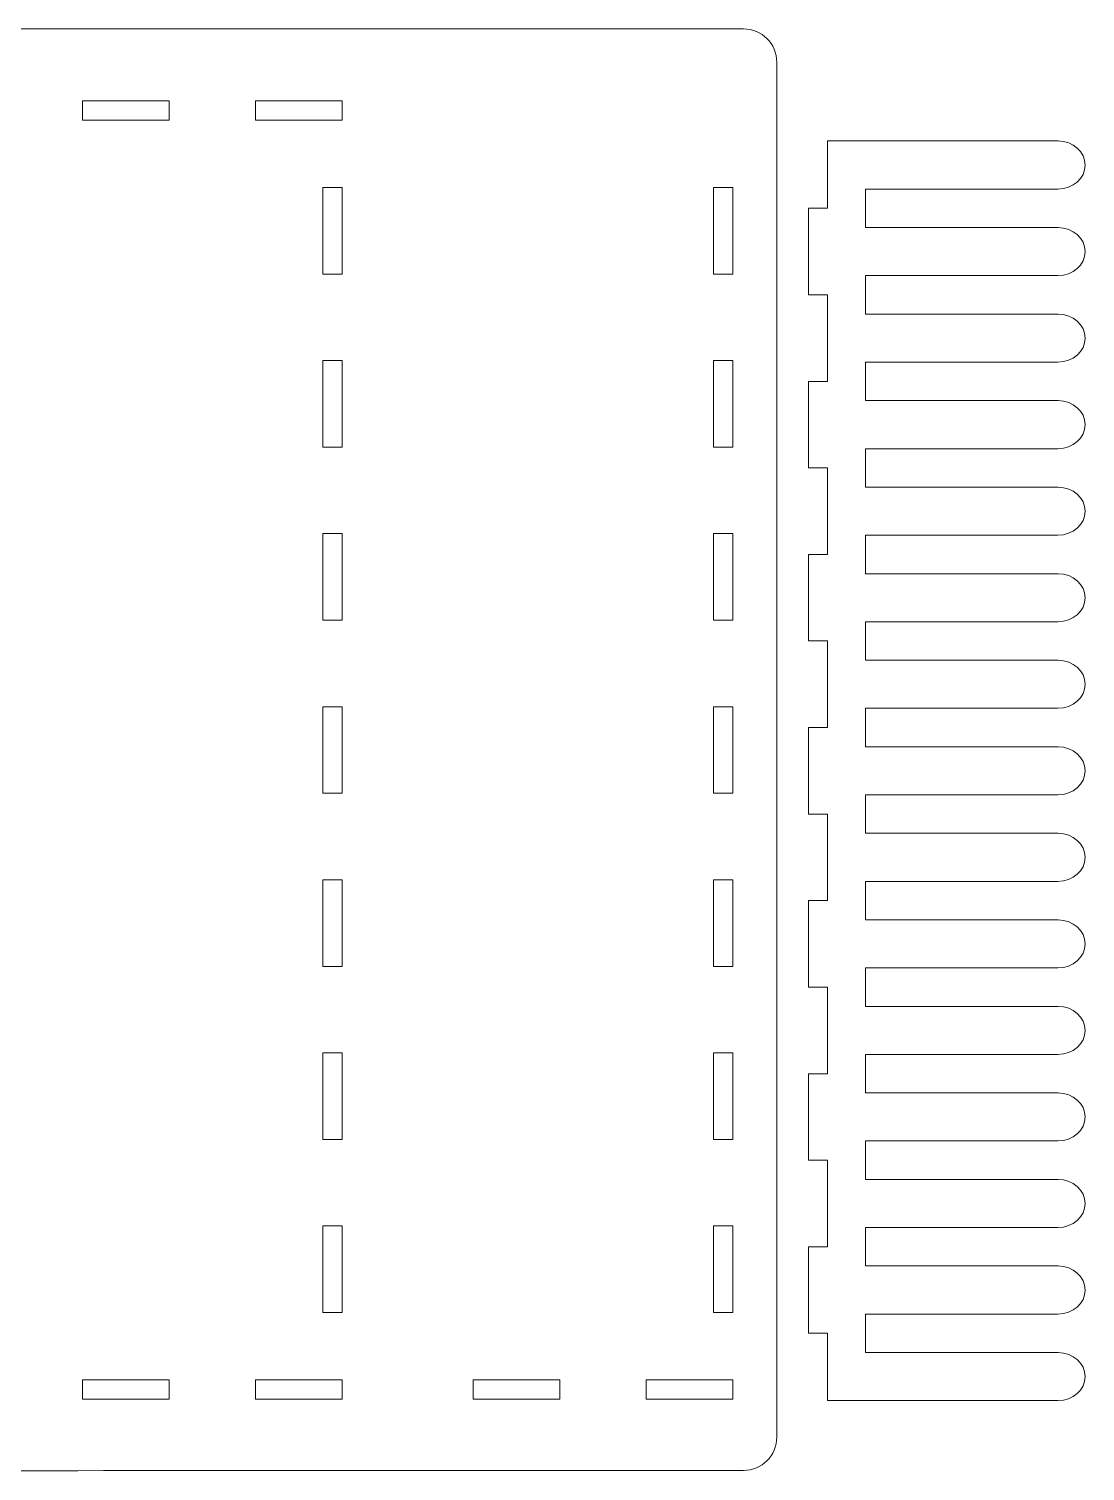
# Model space of a CAD drawing. Header units: centimetres. Extents: x -194 to -71, y -132 to -32.
# Drawn here: x -172.24 to -150.26, y -69.86 to -39.86 of the extents above; entities that cross this region are included whole.
import ezdxf

# ---------------------------------------------------------------- set-up
doc = ezdxf.new("R2010")
doc.units = ezdxf.units.CM
doc.header["$MEASUREMENT"] = 0
doc.layers.add('Layer 1', color=7, linetype='Continuous')

msp = doc.modelspace()

# ---------------------------------------------------------------- linework, layer by layer
at = {"layer": 'Layer 1', "color": 250, "lineweight": 20}
for points in [[(-162.99362, -68.36063), (-161.19362, -68.36063), (-161.19362, -67.96063), (-162.99362, -67.96063), (-162.99362, -68.36063)], [(-159.39362, -68.36063), (-157.59362, -68.36063), (-157.59362, -67.96063), (-159.39362, -67.96063), (-159.39362, -68.36063)]]:
    msp.add_lwpolyline(points, close=True, dxfattribs=at)
at = {"layer": 'Layer 1', "color": 250, "lineweight": 9}
for points, knots in [([(-193.22164, -39.86064), (-181.7746, -39.86064), (-170.32756, -39.86064), (-158.88052, -39.86064), (-158.88052, -39.86064), (-158.88052, -39.86064), (-157.37052, -39.86064), (-157.37052, -39.86064), (-157.37052, -39.86064), (-156.99028, -39.86064), (-156.67919, -40.17174), (-156.67919, -40.55197), (-156.67919, -40.55197), (-156.67919, -40.55197), (-156.67919, -69.15532), (-156.67919, -69.15532), (-156.67919, -69.15532), (-156.67919, -69.53555), (-156.99029, -69.84665), (-157.37052, -69.84665), (-157.37052, -69.84665), (-157.37052, -69.84665), (-158.88052, -69.84665), (-158.88052, -69.84665), (-158.88052, -69.84665), (-170.32721, -69.84665), (-181.77414, -69.86064), (-193.22164, -69.86064), (-193.22164, -69.86064), (-193.77164, -69.86064), (-194.22163, -69.41064), (-194.22163, -68.86064), (-194.22163, -68.86064), (-194.22163, -68.86064), (-194.22163, -40.86064), (-194.22163, -40.86064), (-194.22163, -40.86064), (-194.22163, -40.31064), (-193.77164, -39.86064), (-193.22164, -39.86064)], [0, 0, 0, 0, 0.09090909, 0.09090909, 0.09090909, 0.09090909, 0.18181818, 0.18181818, 0.18181818, 0.18181818, 0.27272727, 0.27272727, 0.27272727, 0.27272727, 0.36363636, 0.36363636, 0.36363636, 0.36363636, 0.45454545, 0.45454545, 0.45454545, 0.45454545, 0.54545455, 0.54545455, 0.54545455, 0.54545455, 0.63636364, 0.63636364, 0.63636364, 0.63636364, 0.72727273, 0.72727273, 0.72727273, 0.72727273, 0.81818182, 0.81818182, 0.81818182, 0.81818182, 1, 1, 1, 1]), ([(-171.12163, -41.36064), (-171.12163, -41.36064), (-169.32163, -41.36064), (-169.32163, -41.36064), (-169.32163, -41.36064), (-169.32163, -41.36064), (-169.32163, -41.76064), (-169.32163, -41.76064), (-169.32163, -41.76064), (-169.32163, -41.76064), (-171.12163, -41.76064), (-171.12163, -41.76064), (-171.12163, -41.76064), (-171.12163, -41.76064), (-171.12163, -41.36064), (-171.12163, -41.36064)], [0, 0, 0, 0, 0.2, 0.2, 0.2, 0.2, 0.4, 0.4, 0.4, 0.4, 0.6, 0.6, 0.6, 0.6, 1, 1, 1, 1]), ([(-167.52163, -41.36064), (-167.52163, -41.36064), (-165.72163, -41.36064), (-165.72163, -41.36064), (-165.72163, -41.36064), (-165.72163, -41.36064), (-165.72163, -41.76064), (-165.72163, -41.76064), (-165.72163, -41.76064), (-165.72163, -41.76064), (-167.52163, -41.76064), (-167.52163, -41.76064), (-167.52163, -41.76064), (-167.52163, -41.76064), (-167.52163, -41.36064), (-167.52163, -41.36064)], [0, 0, 0, 0, 0.2, 0.2, 0.2, 0.2, 0.4, 0.4, 0.4, 0.4, 0.6, 0.6, 0.6, 0.6, 1, 1, 1, 1]), ([(-155.62091, -43.59315), (-155.62091, -43.59315), (-156.02091, -43.59315), (-156.02091, -43.59315), (-156.02091, -43.59315), (-156.02091, -43.59315), (-156.02091, -45.39315), (-156.02091, -45.39315), (-156.02091, -45.39315), (-156.02091, -45.39315), (-155.62091, -45.39315), (-155.62091, -45.39315), (-155.62091, -45.39315), (-155.62091, -45.39315), (-155.62091, -45.79315), (-155.62091, -45.79315), (-155.62091, -45.79315), (-155.62091, -45.79315), (-155.62091, -46.79315), (-155.62091, -46.79315), (-155.62091, -46.79315), (-155.62091, -46.79315), (-155.62091, -47.19315), (-155.62091, -47.19315), (-155.62091, -47.19315), (-155.62091, -47.19315), (-156.02091, -47.19315), (-156.02091, -47.19315), (-156.02091, -47.19315), (-156.02091, -47.19315), (-156.02091, -48.99315), (-156.02091, -48.99315), (-156.02091, -48.99315), (-156.02091, -48.99315), (-155.62091, -48.99315), (-155.62091, -48.99315), (-155.62091, -48.99315), (-155.62091, -48.99315), (-155.62091, -49.39315), (-155.62091, -49.39315), (-155.62091, -49.39315), (-155.62091, -49.39315), (-155.62091, -50.39315), (-155.62091, -50.39315), (-155.62091, -50.39315), (-155.62091, -50.39315), (-155.62091, -50.79315), (-155.62091, -50.79315), (-155.62091, -50.79315), (-155.62091, -50.79315), (-156.02091, -50.79315), (-156.02091, -50.79315), (-156.02091, -50.79315), (-156.02091, -50.79315), (-156.02091, -52.59315), (-156.02091, -52.59315), (-156.02091, -52.59315), (-156.02091, -52.59315), (-155.62091, -52.59315), (-155.62091, -52.59315), (-155.62091, -52.59315), (-155.62091, -52.59315), (-155.62091, -52.99315), (-155.62091, -52.99315), (-155.62091, -52.99315), (-155.62091, -52.99315), (-155.62091, -53.99315), (-155.62091, -53.99315), (-155.62091, -53.99315), (-155.62091, -53.99315), (-155.62091, -54.39315), (-155.62091, -54.39315), (-155.62091, -54.39315), (-155.62091, -54.39315), (-156.02091, -54.39315), (-156.02091, -54.39315), (-156.02091, -54.39315), (-156.02091, -54.39315), (-156.02091, -56.19315), (-156.02091, -56.19315), (-156.02091, -56.19315), (-156.02091, -56.19315), (-155.62091, -56.19315), (-155.62091, -56.19315), (-155.62091, -56.19315), (-155.62091, -56.19315), (-155.62091, -56.59315), (-155.62091, -56.59315), (-155.62091, -56.59315), (-155.62091, -56.59315), (-155.62091, -57.59315), (-155.62091, -57.59315), (-155.62091, -57.59315), (-155.62091, -57.59315), (-155.62091, -57.99315), (-155.62091, -57.99315), (-155.62091, -57.99315), (-155.62091, -57.99315), (-156.02091, -57.99315), (-156.02091, -57.99315), (-156.02091, -57.99315), (-156.02091, -57.99315), (-156.02091, -59.79315), (-156.02091, -59.79315), (-156.02091, -59.79315), (-156.02091, -59.79315), (-155.62091, -59.79315), (-155.62091, -59.79315), (-155.62091, -59.79315), (-155.62091, -59.79315), (-155.62091, -60.19315), (-155.62091, -60.19315), (-155.62091, -60.19315), (-155.62091, -60.19315), (-155.62091, -61.19315), (-155.62091, -61.19315), (-155.62091, -61.19315), (-155.62091, -61.19315), (-155.62091, -61.59315), (-155.62091, -61.59315), (-155.62091, -61.59315), (-155.62091, -61.59315), (-156.02091, -61.59315), (-156.02091, -61.59315), (-156.02091, -61.59315), (-156.02091, -61.59315), (-156.02091, -63.39315), (-156.02091, -63.39315), (-156.02091, -63.39315), (-156.02091, -63.39315), (-155.62091, -63.39315), (-155.62091, -63.39315), (-155.62091, -63.39315), (-155.62091, -63.39315), (-155.62091, -63.79315), (-155.62091, -63.79315), (-155.62091, -63.79315), (-155.62091, -63.79315), (-155.62091, -64.79315), (-155.62091, -64.79315), (-155.62091, -64.79315), (-155.62091, -64.79315), (-155.62091, -65.19315), (-155.62091, -65.19315), (-155.62091, -65.19315), (-155.62091, -65.19315), (-156.02091, -65.19315), (-156.02091, -65.19315), (-156.02091, -65.19315), (-156.02091, -65.19315), (-156.02091, -66.99315), (-156.02091, -66.99315), (-156.02091, -66.99315), (-156.02091, -66.99315), (-155.62091, -66.99315), (-155.62091, -66.99315), (-155.62091, -66.99315), (-155.62091, -66.99315), (-155.62091, -67.39315), (-155.62091, -67.39315), (-155.62091, -67.39315), (-155.62091, -67.39315), (-155.62091, -68.39314), (-155.62091, -68.39314), (-155.62091, -68.39314), (-155.62091, -68.39314), (-155.62091, -68.39315), (-155.62091, -68.39315), (-155.62091, -68.39315), (-155.62091, -68.39315), (-150.8326, -68.39315), (-150.8326, -68.39315), (-150.8326, -68.39315), (-150.8326, -68.39315), (-150.8326, -68.39309), (-150.8326, -68.39309), (-150.8326, -68.39309), (-150.8326, -68.39309), (-150.8273, -68.39315), (-150.8273, -68.39315), (-150.8273, -68.39315), (-150.51459, -68.39315), (-150.26109, -68.16929), (-150.26109, -67.89315), (-150.26109, -67.89315), (-150.26109, -67.61858), (-150.51173, -67.39573), (-150.822, -67.39321), (-150.822, -67.39321), (-150.822, -67.39321), (-150.822, -67.39315), (-150.822, -67.39315), (-150.822, -67.39315), (-150.822, -67.39315), (-150.8273, -67.39315), (-150.8273, -67.39315), (-150.8273, -67.39315), (-150.8273, -67.39315), (-154.83309, -67.39315), (-154.83309, -67.39315), (-154.83309, -67.39315), (-154.83309, -67.39315), (-154.83309, -66.59315), (-154.83309, -66.59315), (-154.83309, -66.59315), (-154.83309, -66.59315), (-150.8326, -66.59315), (-150.8326, -66.59315), (-150.8326, -66.59315), (-150.8326, -66.59315), (-150.8326, -66.59309), (-150.8326, -66.59309), (-150.8326, -66.59309), (-150.8326, -66.59309), (-150.8273, -66.59315), (-150.8273, -66.59315), (-150.8273, -66.59315), (-150.51459, -66.59315), (-150.26109, -66.36929), (-150.26109, -66.09315), (-150.26109, -66.09315), (-150.26109, -65.81858), (-150.51173, -65.59573), (-150.822, -65.59321), (-150.822, -65.59321), (-150.822, -65.59321), (-150.822, -65.59315), (-150.822, -65.59315), (-150.822, -65.59315), (-150.822, -65.59315), (-150.8273, -65.59315), (-150.8273, -65.59315), (-150.8273, -65.59315), (-150.8273, -65.59315), (-154.83309, -65.59315), (-154.83309, -65.59315), (-154.83309, -65.59315), (-154.83309, -65.59315), (-154.83309, -64.79315), (-154.83309, -64.79315), (-154.83309, -64.79315), (-154.83309, -64.79315), (-150.8326, -64.79315), (-150.8326, -64.79315), (-150.8326, -64.79315), (-150.8326, -64.79315), (-150.8326, -64.79309), (-150.8326, -64.79309), (-150.8326, -64.79309), (-150.8326, -64.79309), (-150.8273, -64.79315), (-150.8273, -64.79315), (-150.8273, -64.79315), (-150.51459, -64.79315), (-150.26109, -64.56929), (-150.26109, -64.29315), (-150.26109, -64.29315), (-150.26109, -64.01858), (-150.51173, -63.79573), (-150.822, -63.79321), (-150.822, -63.79321), (-150.822, -63.79321), (-150.822, -63.79315), (-150.822, -63.79315), (-150.822, -63.79315), (-150.822, -63.79315), (-150.8273, -63.79315), (-150.8273, -63.79315), (-150.8273, -63.79315), (-150.8273, -63.79315), (-154.83309, -63.79315), (-154.83309, -63.79315), (-154.83309, -63.79315), (-154.83309, -63.79315), (-154.83309, -62.99315), (-154.83309, -62.99315), (-154.83309, -62.99315), (-154.83309, -62.99315), (-150.8326, -62.99315), (-150.8326, -62.99315), (-150.8326, -62.99315), (-150.8326, -62.99315), (-150.8326, -62.99309), (-150.8326, -62.99309), (-150.8326, -62.99309), (-150.8326, -62.99309), (-150.8273, -62.99315), (-150.8273, -62.99315), (-150.8273, -62.99315), (-150.51459, -62.99315), (-150.26109, -62.76929), (-150.26109, -62.49315), (-150.26109, -62.49315), (-150.26109, -62.21858), (-150.51173, -61.99573), (-150.822, -61.99321), (-150.822, -61.99321), (-150.822, -61.99321), (-150.822, -61.99315), (-150.822, -61.99315), (-150.822, -61.99315), (-150.822, -61.99315), (-150.8273, -61.99315), (-150.8273, -61.99315), (-150.8273, -61.99315), (-150.8273, -61.99315), (-154.83309, -61.99315), (-154.83309, -61.99315), (-154.83309, -61.99315), (-154.83309, -61.99315), (-154.83309, -61.19315), (-154.83309, -61.19315), (-154.83309, -61.19315), (-154.83309, -61.19315), (-150.8326, -61.19315), (-150.8326, -61.19315), (-150.8326, -61.19315), (-150.8326, -61.19315), (-150.8326, -61.19309), (-150.8326, -61.19309), (-150.8326, -61.19309), (-150.8326, -61.19309), (-150.8273, -61.19315), (-150.8273, -61.19315), (-150.8273, -61.19315), (-150.51459, -61.19315), (-150.26109, -60.96929), (-150.26109, -60.69315), (-150.26109, -60.69315), (-150.26109, -60.41858), (-150.51173, -60.19573), (-150.822, -60.19321), (-150.822, -60.19321), (-150.822, -60.19321), (-150.822, -60.19315), (-150.822, -60.19315), (-150.822, -60.19315), (-150.822, -60.19315), (-150.8273, -60.19315), (-150.8273, -60.19315), (-150.8273, -60.19315), (-150.8273, -60.19315), (-154.83309, -60.19315), (-154.83309, -60.19315), (-154.83309, -60.19315), (-154.83309, -60.19315), (-154.83309, -59.39315), (-154.83309, -59.39315), (-154.83309, -59.39315), (-154.83309, -59.39315), (-150.8326, -59.39315), (-150.8326, -59.39315), (-150.8326, -59.39315), (-150.8326, -59.39315), (-150.8326, -59.39309), (-150.8326, -59.39309), (-150.8326, -59.39309), (-150.8326, -59.39309), (-150.8273, -59.39315), (-150.8273, -59.39315), (-150.8273, -59.39315), (-150.51459, -59.39315), (-150.26109, -59.16929), (-150.26109, -58.89315), (-150.26109, -58.89315), (-150.26109, -58.61858), (-150.51173, -58.39573), (-150.822, -58.39321), (-150.822, -58.39321), (-150.822, -58.39321), (-150.822, -58.39315), (-150.822, -58.39315), (-150.822, -58.39315), (-150.822, -58.39315), (-150.8273, -58.39315), (-150.8273, -58.39315), (-150.8273, -58.39315), (-150.8273, -58.39315), (-154.83309, -58.39315), (-154.83309, -58.39315), (-154.83309, -58.39315), (-154.83309, -58.39315), (-154.83309, -57.59315), (-154.83309, -57.59315), (-154.83309, -57.59315), (-154.83309, -57.59315), (-150.8326, -57.59315), (-150.8326, -57.59315), (-150.8326, -57.59315), (-150.8326, -57.59315), (-150.8326, -57.59309), (-150.8326, -57.59309), (-150.8326, -57.59309), (-150.8326, -57.59309), (-150.8273, -57.59315), (-150.8273, -57.59315), (-150.8273, -57.59315), (-150.51459, -57.59315), (-150.26109, -57.36929), (-150.26109, -57.09315), (-150.26109, -57.09315), (-150.26109, -56.81858), (-150.51173, -56.59573), (-150.822, -56.59321), (-150.822, -56.59321), (-150.822, -56.59321), (-150.822, -56.59315), (-150.822, -56.59315), (-150.822, -56.59315), (-150.822, -56.59315), (-150.8273, -56.59315), (-150.8273, -56.59315), (-150.8273, -56.59315), (-150.8273, -56.59315), (-154.83309, -56.59315), (-154.83309, -56.59315), (-154.83309, -56.59315), (-154.83309, -56.59315), (-154.83309, -55.79315), (-154.83309, -55.79315), (-154.83309, -55.79315), (-154.83309, -55.79315), (-150.8326, -55.79315), (-150.8326, -55.79315), (-150.8326, -55.79315), (-150.8326, -55.79315), (-150.8326, -55.79309), (-150.8326, -55.79309), (-150.8326, -55.79309), (-150.8326, -55.79309), (-150.8273, -55.79315), (-150.8273, -55.79315), (-150.8273, -55.79315), (-150.51459, -55.79315), (-150.26109, -55.56929), (-150.26109, -55.29315), (-150.26109, -55.29315), (-150.26109, -55.01858), (-150.51173, -54.79573), (-150.822, -54.79321), (-150.822, -54.79321), (-150.822, -54.79321), (-150.822, -54.79315), (-150.822, -54.79315), (-150.822, -54.79315), (-150.822, -54.79315), (-150.8273, -54.79315), (-150.8273, -54.79315), (-150.8273, -54.79315), (-150.8273, -54.79315), (-154.83309, -54.79315), (-154.83309, -54.79315), (-154.83309, -54.79315), (-154.83309, -54.79315), (-154.83309, -53.99315), (-154.83309, -53.99315), (-154.83309, -53.99315), (-154.83309, -53.99315), (-150.8326, -53.99315), (-150.8326, -53.99315), (-150.8326, -53.99315), (-150.8326, -53.99315), (-150.8326, -53.99309), (-150.8326, -53.99309), (-150.8326, -53.99309), (-150.8326, -53.99309), (-150.8273, -53.99315), (-150.8273, -53.99315), (-150.8273, -53.99315), (-150.51459, -53.99315), (-150.26109, -53.76929), (-150.26109, -53.49315), (-150.26109, -53.49315), (-150.26109, -53.21858), (-150.51173, -52.99573), (-150.822, -52.99321), (-150.822, -52.99321), (-150.822, -52.99321), (-150.822, -52.99315), (-150.822, -52.99315), (-150.822, -52.99315), (-150.822, -52.99315), (-150.8273, -52.99315), (-150.8273, -52.99315), (-150.8273, -52.99315), (-150.8273, -52.99315), (-154.83309, -52.99315), (-154.83309, -52.99315), (-154.83309, -52.99315), (-154.83309, -52.99315), (-154.83309, -52.19315), (-154.83309, -52.19315), (-154.83309, -52.19315), (-154.83309, -52.19315), (-150.8326, -52.19315), (-150.8326, -52.19315), (-150.8326, -52.19315), (-150.8326, -52.19315), (-150.8326, -52.19309), (-150.8326, -52.19309), (-150.8326, -52.19309), (-150.8326, -52.19309), (-150.8273, -52.19315), (-150.8273, -52.19315), (-150.8273, -52.19315), (-150.51459, -52.19315), (-150.26109, -51.96929), (-150.26109, -51.69315), (-150.26109, -51.69315), (-150.26109, -51.41858), (-150.51173, -51.19573), (-150.822, -51.19321), (-150.822, -51.19321), (-150.822, -51.19321), (-150.822, -51.19315), (-150.822, -51.19315), (-150.822, -51.19315), (-150.822, -51.19315), (-150.8273, -51.19315), (-150.8273, -51.19315), (-150.8273, -51.19315), (-150.8273, -51.19315), (-154.83309, -51.19315), (-154.83309, -51.19315), (-154.83309, -51.19315), (-154.83309, -51.19315), (-154.83309, -50.39315), (-154.83309, -50.39315), (-154.83309, -50.39315), (-154.83309, -50.39315), (-150.8326, -50.39315), (-150.8326, -50.39315), (-150.8326, -50.39315), (-150.8326, -50.39315), (-150.8326, -50.39309), (-150.8326, -50.39309), (-150.8326, -50.39309), (-150.8326, -50.39309), (-150.8273, -50.39315), (-150.8273, -50.39315), (-150.8273, -50.39315), (-150.51459, -50.39315), (-150.26109, -50.16929), (-150.26109, -49.89315), (-150.26109, -49.89315), (-150.26109, -49.61858), (-150.51173, -49.39573), (-150.822, -49.39321), (-150.822, -49.39321), (-150.822, -49.39321), (-150.822, -49.39315), (-150.822, -49.39315), (-150.822, -49.39315), (-150.822, -49.39315), (-150.8273, -49.39315), (-150.8273, -49.39315), (-150.8273, -49.39315), (-150.8273, -49.39315), (-154.83309, -49.39315), (-154.83309, -49.39315), (-154.83309, -49.39315), (-154.83309, -49.39315), (-154.83309, -48.59315), (-154.83309, -48.59315), (-154.83309, -48.59315), (-154.83309, -48.59315), (-150.8326, -48.59315), (-150.8326, -48.59315), (-150.8326, -48.59315), (-150.8326, -48.59315), (-150.8326, -48.59309), (-150.8326, -48.59309), (-150.8326, -48.59309), (-150.8326, -48.59309), (-150.8273, -48.59315), (-150.8273, -48.59315), (-150.8273, -48.59315), (-150.51459, -48.59315), (-150.26109, -48.36929), (-150.26109, -48.09315), (-150.26109, -48.09315), (-150.26109, -47.81858), (-150.51173, -47.59573), (-150.822, -47.59321), (-150.822, -47.59321), (-150.822, -47.59321), (-150.822, -47.59315), (-150.822, -47.59315), (-150.822, -47.59315), (-150.822, -47.59315), (-150.8273, -47.59315), (-150.8273, -47.59315), (-150.8273, -47.59315), (-150.8273, -47.59315), (-154.83309, -47.59315), (-154.83309, -47.59315), (-154.83309, -47.59315), (-154.83309, -47.59315), (-154.83309, -46.79315), (-154.83309, -46.79315), (-154.83309, -46.79315), (-154.83309, -46.79315), (-150.8326, -46.79315), (-150.8326, -46.79315), (-150.8326, -46.79315), (-150.8326, -46.79315), (-150.8326, -46.79309), (-150.8326, -46.79309), (-150.8326, -46.79309), (-150.8326, -46.79309), (-150.8273, -46.79315), (-150.8273, -46.79315), (-150.8273, -46.79315), (-150.51459, -46.79315), (-150.26109, -46.56929), (-150.26109, -46.29315), (-150.26109, -46.29315), (-150.26109, -46.01858), (-150.51173, -45.79573), (-150.822, -45.79321), (-150.822, -45.79321), (-150.822, -45.79321), (-150.822, -45.79315), (-150.822, -45.79315), (-150.822, -45.79315), (-150.822, -45.79315), (-150.8273, -45.79315), (-150.8273, -45.79315), (-150.8273, -45.79315), (-150.8273, -45.79315), (-154.83309, -45.79315), (-154.83309, -45.79315), (-154.83309, -45.79315), (-154.83309, -45.79315), (-154.83309, -44.99315), (-154.83309, -44.99315), (-154.83309, -44.99315), (-154.83309, -44.99315), (-150.8326, -44.99315), (-150.8326, -44.99315), (-150.8326, -44.99315), (-150.8326, -44.99315), (-150.8326, -44.99309), (-150.8326, -44.99309), (-150.8326, -44.99309), (-150.8326, -44.99309), (-150.8273, -44.99315), (-150.8273, -44.99315), (-150.8273, -44.99315), (-150.51459, -44.99315), (-150.26109, -44.76929), (-150.26109, -44.49315), (-150.26109, -44.49315), (-150.26109, -44.21858), (-150.51173, -43.99573), (-150.822, -43.99321), (-150.822, -43.99321), (-150.822, -43.99321), (-150.822, -43.99315), (-150.822, -43.99315), (-150.822, -43.99315), (-150.822, -43.99315), (-150.8273, -43.99315), (-150.8273, -43.99315), (-150.8273, -43.99315), (-150.8273, -43.99315), (-154.83309, -43.99315), (-154.83309, -43.99315), (-154.83309, -43.99315), (-154.83309, -43.99315), (-154.83309, -43.19315), (-154.83309, -43.19315), (-154.83309, -43.19315), (-154.83309, -43.19315), (-150.8326, -43.19315), (-150.8326, -43.19315), (-150.8326, -43.19315), (-150.8326, -43.19315), (-150.8326, -43.19309), (-150.8326, -43.19309), (-150.8326, -43.19309), (-150.8326, -43.19309), (-150.8273, -43.19315), (-150.8273, -43.19315), (-150.8273, -43.19315), (-150.51459, -43.19315), (-150.26109, -42.96929), (-150.26109, -42.69315), (-150.26109, -42.69315), (-150.26109, -42.41858), (-150.51173, -42.19573), (-150.822, -42.19321), (-150.822, -42.19321), (-150.822, -42.19321), (-150.822, -42.19315), (-150.822, -42.19315), (-150.822, -42.19315), (-150.822, -42.19315), (-150.8273, -42.19315), (-150.8273, -42.19315), (-150.8273, -42.19315), (-150.8273, -42.19315), (-154.83309, -42.19315), (-154.83309, -42.19315), (-154.83309, -42.19315), (-156.55656, -42.19315), (-153.53013, -42.19315), (-155.62091, -42.19315), (-155.62091, -42.19315), (-155.62091, -42.19315), (-155.62091, -43.19315), (-155.62091, -43.19315), (-155.62091, -43.19315), (-155.62091, -43.19315), (-155.62091, -43.59315), (-155.62091, -43.59315)], [0, 0, 0, 0, 0.00555556, 0.00555556, 0.00555556, 0.00555556, 0.01111111, 0.01111111, 0.01111111, 0.01111111, 0.01666667, 0.01666667, 0.01666667, 0.01666667, 0.02222222, 0.02222222, 0.02222222, 0.02222222, 0.02777778, 0.02777778, 0.02777778, 0.02777778, 0.03333333, 0.03333333, 0.03333333, 0.03333333, 0.03888889, 0.03888889, 0.03888889, 0.03888889, 0.04444444, 0.04444444, 0.04444444, 0.04444444, 0.05, 0.05, 0.05, 0.05, 0.05555556, 0.05555556, 0.05555556, 0.05555556, 0.06111111, 0.06111111, 0.06111111, 0.06111111, 0.06666667, 0.06666667, 0.06666667, 0.06666667, 0.07222222, 0.07222222, 0.07222222, 0.07222222, 0.07777778, 0.07777778, 0.07777778, 0.07777778, 0.08333333, 0.08333333, 0.08333333, 0.08333333, 0.08888889, 0.08888889, 0.08888889, 0.08888889, 0.09444444, 0.09444444, 0.09444444, 0.09444444, 0.1, 0.1, 0.1, 0.1, 0.10555556, 0.10555556, 0.10555556, 0.10555556, 0.11111111, 0.11111111, 0.11111111, 0.11111111, 0.11666667, 0.11666667, 0.11666667, 0.11666667, 0.12222222, 0.12222222, 0.12222222, 0.12222222, 0.12777778, 0.12777778, 0.12777778, 0.12777778, 0.13333333, 0.13333333, 0.13333333, 0.13333333, 0.13888889, 0.13888889, 0.13888889, 0.13888889, 0.14444444, 0.14444444, 0.14444444, 0.14444444, 0.15, 0.15, 0.15, 0.15, 0.15555556, 0.15555556, 0.15555556, 0.15555556, 0.16111111, 0.16111111, 0.16111111, 0.16111111, 0.16666667, 0.16666667, 0.16666667, 0.16666667, 0.17222222, 0.17222222, 0.17222222, 0.17222222, 0.17777778, 0.17777778, 0.17777778, 0.17777778, 0.18333333, 0.18333333, 0.18333333, 0.18333333, 0.18888889, 0.18888889, 0.18888889, 0.18888889, 0.19444444, 0.19444444, 0.19444444, 0.19444444, 0.2, 0.2, 0.2, 0.2, 0.20555556, 0.20555556, 0.20555556, 0.20555556, 0.21111111, 0.21111111, 0.21111111, 0.21111111, 0.21666667, 0.21666667, 0.21666667, 0.21666667, 0.22222222, 0.22222222, 0.22222222, 0.22222222, 0.22777778, 0.22777778, 0.22777778, 0.22777778, 0.23333333, 0.23333333, 0.23333333, 0.23333333, 0.23888889, 0.23888889, 0.23888889, 0.23888889, 0.24444444, 0.24444444, 0.24444444, 0.24444444, 0.25, 0.25, 0.25, 0.25, 0.25555556, 0.25555556, 0.25555556, 0.25555556, 0.26111111, 0.26111111, 0.26111111, 0.26111111, 0.26666667, 0.26666667, 0.26666667, 0.26666667, 0.27222222, 0.27222222, 0.27222222, 0.27222222, 0.27777778, 0.27777778, 0.27777778, 0.27777778, 0.28333333, 0.28333333, 0.28333333, 0.28333333, 0.28888889, 0.28888889, 0.28888889, 0.28888889, 0.29444444, 0.29444444, 0.29444444, 0.29444444, 0.3, 0.3, 0.3, 0.3, 0.30555556, 0.30555556, 0.30555556, 0.30555556, 0.31111111, 0.31111111, 0.31111111, 0.31111111, 0.31666667, 0.31666667, 0.31666667, 0.31666667, 0.32222222, 0.32222222, 0.32222222, 0.32222222, 0.32777778, 0.32777778, 0.32777778, 0.32777778, 0.33333333, 0.33333333, 0.33333333, 0.33333333, 0.33888889, 0.33888889, 0.33888889, 0.33888889, 0.34444444, 0.34444444, 0.34444444, 0.34444444, 0.35, 0.35, 0.35, 0.35, 0.35555556, 0.35555556, 0.35555556, 0.35555556, 0.36111111, 0.36111111, 0.36111111, 0.36111111, 0.36666667, 0.36666667, 0.36666667, 0.36666667, 0.37222222, 0.37222222, 0.37222222, 0.37222222, 0.37777778, 0.37777778, 0.37777778, 0.37777778, 0.38333333, 0.38333333, 0.38333333, 0.38333333, 0.38888889, 0.38888889, 0.38888889, 0.38888889, 0.39444444, 0.39444444, 0.39444444, 0.39444444, 0.4, 0.4, 0.4, 0.4, 0.40555556, 0.40555556, 0.40555556, 0.40555556, 0.41111111, 0.41111111, 0.41111111, 0.41111111, 0.41666667, 0.41666667, 0.41666667, 0.41666667, 0.42222222, 0.42222222, 0.42222222, 0.42222222, 0.42777778, 0.42777778, 0.42777778, 0.42777778, 0.43333333, 0.43333333, 0.43333333, 0.43333333, 0.43888889, 0.43888889, 0.43888889, 0.43888889, 0.44444444, 0.44444444, 0.44444444, 0.44444444, 0.45, 0.45, 0.45, 0.45, 0.45555556, 0.45555556, 0.45555556, 0.45555556, 0.46111111, 0.46111111, 0.46111111, 0.46111111, 0.46666667, 0.46666667, 0.46666667, 0.46666667, 0.47222222, 0.47222222, 0.47222222, 0.47222222, 0.47777778, 0.47777778, 0.47777778, 0.47777778, 0.48333333, 0.48333333, 0.48333333, 0.48333333, 0.48888889, 0.48888889, 0.48888889, 0.48888889, 0.49444444, 0.49444444, 0.49444444, 0.49444444, 0.5, 0.5, 0.5, 0.5, 0.50555556, 0.50555556, 0.50555556, 0.50555556, 0.51111111, 0.51111111, 0.51111111, 0.51111111, 0.51666667, 0.51666667, 0.51666667, 0.51666667, 0.52222222, 0.52222222, 0.52222222, 0.52222222, 0.52777778, 0.52777778, 0.52777778, 0.52777778, 0.53333333, 0.53333333, 0.53333333, 0.53333333, 0.53888889, 0.53888889, 0.53888889, 0.53888889, 0.54444444, 0.54444444, 0.54444444, 0.54444444, 0.55, 0.55, 0.55, 0.55, 0.55555556, 0.55555556, 0.55555556, 0.55555556, 0.56111111, 0.56111111, 0.56111111, 0.56111111, 0.56666667, 0.56666667, 0.56666667, 0.56666667, 0.57222222, 0.57222222, 0.57222222, 0.57222222, 0.57777778, 0.57777778, 0.57777778, 0.57777778, 0.58333333, 0.58333333, 0.58333333, 0.58333333, 0.58888889, 0.58888889, 0.58888889, 0.58888889, 0.59444444, 0.59444444, 0.59444444, 0.59444444, 0.6, 0.6, 0.6, 0.6, 0.60555556, 0.60555556, 0.60555556, 0.60555556, 0.61111111, 0.61111111, 0.61111111, 0.61111111, 0.61666667, 0.61666667, 0.61666667, 0.61666667, 0.62222222, 0.62222222, 0.62222222, 0.62222222, 0.62777778, 0.62777778, 0.62777778, 0.62777778, 0.63333333, 0.63333333, 0.63333333, 0.63333333, 0.63888889, 0.63888889, 0.63888889, 0.63888889, 0.64444444, 0.64444444, 0.64444444, 0.64444444, 0.65, 0.65, 0.65, 0.65, 0.65555556, 0.65555556, 0.65555556, 0.65555556, 0.66111111, 0.66111111, 0.66111111, 0.66111111, 0.66666667, 0.66666667, 0.66666667, 0.66666667, 0.67222222, 0.67222222, 0.67222222, 0.67222222, 0.67777778, 0.67777778, 0.67777778, 0.67777778, 0.68333333, 0.68333333, 0.68333333, 0.68333333, 0.68888889, 0.68888889, 0.68888889, 0.68888889, 0.69444444, 0.69444444, 0.69444444, 0.69444444, 0.7, 0.7, 0.7, 0.7, 0.70555556, 0.70555556, 0.70555556, 0.70555556, 0.71111111, 0.71111111, 0.71111111, 0.71111111, 0.71666667, 0.71666667, 0.71666667, 0.71666667, 0.72222222, 0.72222222, 0.72222222, 0.72222222, 0.72777778, 0.72777778, 0.72777778, 0.72777778, 0.73333333, 0.73333333, 0.73333333, 0.73333333, 0.73888889, 0.73888889, 0.73888889, 0.73888889, 0.74444444, 0.74444444, 0.74444444, 0.74444444, 0.75, 0.75, 0.75, 0.75, 0.75555556, 0.75555556, 0.75555556, 0.75555556, 0.76111111, 0.76111111, 0.76111111, 0.76111111, 0.76666667, 0.76666667, 0.76666667, 0.76666667, 0.77222222, 0.77222222, 0.77222222, 0.77222222, 0.77777778, 0.77777778, 0.77777778, 0.77777778, 0.78333333, 0.78333333, 0.78333333, 0.78333333, 0.78888889, 0.78888889, 0.78888889, 0.78888889, 0.79444444, 0.79444444, 0.79444444, 0.79444444, 0.8, 0.8, 0.8, 0.8, 0.80555556, 0.80555556, 0.80555556, 0.80555556, 0.81111111, 0.81111111, 0.81111111, 0.81111111, 0.81666667, 0.81666667, 0.81666667, 0.81666667, 0.82222222, 0.82222222, 0.82222222, 0.82222222, 0.82777778, 0.82777778, 0.82777778, 0.82777778, 0.83333333, 0.83333333, 0.83333333, 0.83333333, 0.83888889, 0.83888889, 0.83888889, 0.83888889, 0.84444444, 0.84444444, 0.84444444, 0.84444444, 0.85, 0.85, 0.85, 0.85, 0.85555556, 0.85555556, 0.85555556, 0.85555556, 0.86111111, 0.86111111, 0.86111111, 0.86111111, 0.86666667, 0.86666667, 0.86666667, 0.86666667, 0.87222222, 0.87222222, 0.87222222, 0.87222222, 0.87777778, 0.87777778, 0.87777778, 0.87777778, 0.88333333, 0.88333333, 0.88333333, 0.88333333, 0.88888889, 0.88888889, 0.88888889, 0.88888889, 0.89444444, 0.89444444, 0.89444444, 0.89444444, 0.9, 0.9, 0.9, 0.9, 0.90555556, 0.90555556, 0.90555556, 0.90555556, 0.91111111, 0.91111111, 0.91111111, 0.91111111, 0.91666667, 0.91666667, 0.91666667, 0.91666667, 0.92222222, 0.92222222, 0.92222222, 0.92222222, 0.92777778, 0.92777778, 0.92777778, 0.92777778, 0.93333333, 0.93333333, 0.93333333, 0.93333333, 0.93888889, 0.93888889, 0.93888889, 0.93888889, 0.94444444, 0.94444444, 0.94444444, 0.94444444, 0.95, 0.95, 0.95, 0.95, 0.95555556, 0.95555556, 0.95555556, 0.95555556, 0.96111111, 0.96111111, 0.96111111, 0.96111111, 0.96666667, 0.96666667, 0.96666667, 0.96666667, 0.97222222, 0.97222222, 0.97222222, 0.97222222, 0.97777778, 0.97777778, 0.97777778, 0.97777778, 0.98333333, 0.98333333, 0.98333333, 0.98333333, 0.98888889, 0.98888889, 0.98888889, 0.98888889, 1, 1, 1, 1]), ([(-165.72163, -43.16063), (-165.72163, -43.16063), (-165.72163, -44.96063), (-165.72163, -44.96063), (-165.72163, -44.96063), (-165.72163, -44.96063), (-166.12163, -44.96063), (-166.12163, -44.96063), (-166.12163, -44.96063), (-166.12163, -44.96063), (-166.12163, -43.16063), (-166.12163, -43.16063), (-166.12163, -43.16063), (-166.12163, -43.16063), (-165.72163, -43.16063), (-165.72163, -43.16063)], [0, 0, 0, 0, 0.2, 0.2, 0.2, 0.2, 0.4, 0.4, 0.4, 0.4, 0.6, 0.6, 0.6, 0.6, 1, 1, 1, 1]), ([(-157.59362, -43.16063), (-157.59362, -43.16063), (-157.59362, -44.96063), (-157.59362, -44.96063), (-157.59362, -44.96063), (-157.59362, -44.96063), (-157.99362, -44.96063), (-157.99362, -44.96063), (-157.99362, -44.96063), (-157.99362, -44.96063), (-157.99362, -43.16063), (-157.99362, -43.16063), (-157.99362, -43.16063), (-157.99362, -43.16063), (-157.59362, -43.16063), (-157.59362, -43.16063)], [0, 0, 0, 0, 0.2, 0.2, 0.2, 0.2, 0.4, 0.4, 0.4, 0.4, 0.6, 0.6, 0.6, 0.6, 1, 1, 1, 1]), ([(-165.72163, -46.76063), (-165.72163, -46.76063), (-165.72163, -48.56063), (-165.72163, -48.56063), (-165.72163, -48.56063), (-165.72163, -48.56063), (-166.12163, -48.56063), (-166.12163, -48.56063), (-166.12163, -48.56063), (-166.12163, -48.56063), (-166.12163, -46.76063), (-166.12163, -46.76063), (-166.12163, -46.76063), (-166.12163, -46.76063), (-165.72163, -46.76063), (-165.72163, -46.76063)], [0, 0, 0, 0, 0.2, 0.2, 0.2, 0.2, 0.4, 0.4, 0.4, 0.4, 0.6, 0.6, 0.6, 0.6, 1, 1, 1, 1]), ([(-157.59362, -46.76063), (-157.59362, -46.76063), (-157.59362, -48.56063), (-157.59362, -48.56063), (-157.59362, -48.56063), (-157.59362, -48.56063), (-157.99362, -48.56063), (-157.99362, -48.56063), (-157.99362, -48.56063), (-157.99362, -48.56063), (-157.99362, -46.76063), (-157.99362, -46.76063), (-157.99362, -46.76063), (-157.99362, -46.76063), (-157.59362, -46.76063), (-157.59362, -46.76063)], [0, 0, 0, 0, 0.2, 0.2, 0.2, 0.2, 0.4, 0.4, 0.4, 0.4, 0.6, 0.6, 0.6, 0.6, 1, 1, 1, 1]), ([(-165.72163, -50.36063), (-165.72163, -50.36063), (-165.72163, -52.16063), (-165.72163, -52.16063), (-165.72163, -52.16063), (-165.72163, -52.16063), (-166.12163, -52.16063), (-166.12163, -52.16063), (-166.12163, -52.16063), (-166.12163, -52.16063), (-166.12163, -50.36063), (-166.12163, -50.36063), (-166.12163, -50.36063), (-166.12163, -50.36063), (-165.72163, -50.36063), (-165.72163, -50.36063)], [0, 0, 0, 0, 0.2, 0.2, 0.2, 0.2, 0.4, 0.4, 0.4, 0.4, 0.6, 0.6, 0.6, 0.6, 1, 1, 1, 1]), ([(-157.59362, -50.36063), (-157.59362, -50.36063), (-157.59362, -52.16063), (-157.59362, -52.16063), (-157.59362, -52.16063), (-157.59362, -52.16063), (-157.99362, -52.16063), (-157.99362, -52.16063), (-157.99362, -52.16063), (-157.99362, -52.16063), (-157.99362, -50.36063), (-157.99362, -50.36063), (-157.99362, -50.36063), (-157.99362, -50.36063), (-157.59362, -50.36063), (-157.59362, -50.36063)], [0, 0, 0, 0, 0.2, 0.2, 0.2, 0.2, 0.4, 0.4, 0.4, 0.4, 0.6, 0.6, 0.6, 0.6, 1, 1, 1, 1]), ([(-165.72163, -53.96063), (-165.72163, -53.96063), (-165.72163, -55.76063), (-165.72163, -55.76063), (-165.72163, -55.76063), (-165.72163, -55.76063), (-166.12163, -55.76063), (-166.12163, -55.76063), (-166.12163, -55.76063), (-166.12163, -55.76063), (-166.12163, -53.96063), (-166.12163, -53.96063), (-166.12163, -53.96063), (-166.12163, -53.96063), (-165.72163, -53.96063), (-165.72163, -53.96063)], [0, 0, 0, 0, 0.2, 0.2, 0.2, 0.2, 0.4, 0.4, 0.4, 0.4, 0.6, 0.6, 0.6, 0.6, 1, 1, 1, 1]), ([(-157.59362, -53.96063), (-157.59362, -53.96063), (-157.59362, -55.76063), (-157.59362, -55.76063), (-157.59362, -55.76063), (-157.59362, -55.76063), (-157.99362, -55.76063), (-157.99362, -55.76063), (-157.99362, -55.76063), (-157.99362, -55.76063), (-157.99362, -53.96063), (-157.99362, -53.96063), (-157.99362, -53.96063), (-157.99362, -53.96063), (-157.59362, -53.96063), (-157.59362, -53.96063)], [0, 0, 0, 0, 0.2, 0.2, 0.2, 0.2, 0.4, 0.4, 0.4, 0.4, 0.6, 0.6, 0.6, 0.6, 1, 1, 1, 1]), ([(-165.72163, -57.56063), (-165.72163, -57.56063), (-165.72163, -59.36063), (-165.72163, -59.36063), (-165.72163, -59.36063), (-165.72163, -59.36063), (-166.12163, -59.36063), (-166.12163, -59.36063), (-166.12163, -59.36063), (-166.12163, -59.36063), (-166.12163, -57.56063), (-166.12163, -57.56063), (-166.12163, -57.56063), (-166.12163, -57.56063), (-165.72163, -57.56063), (-165.72163, -57.56063)], [0, 0, 0, 0, 0.2, 0.2, 0.2, 0.2, 0.4, 0.4, 0.4, 0.4, 0.6, 0.6, 0.6, 0.6, 1, 1, 1, 1]), ([(-157.59362, -57.56063), (-157.59362, -57.56063), (-157.59362, -59.36063), (-157.59362, -59.36063), (-157.59362, -59.36063), (-157.59362, -59.36063), (-157.99362, -59.36063), (-157.99362, -59.36063), (-157.99362, -59.36063), (-157.99362, -59.36063), (-157.99362, -57.56063), (-157.99362, -57.56063), (-157.99362, -57.56063), (-157.99362, -57.56063), (-157.59362, -57.56063), (-157.59362, -57.56063)], [0, 0, 0, 0, 0.2, 0.2, 0.2, 0.2, 0.4, 0.4, 0.4, 0.4, 0.6, 0.6, 0.6, 0.6, 1, 1, 1, 1]), ([(-165.72163, -61.16063), (-165.72163, -61.16063), (-165.72163, -62.96063), (-165.72163, -62.96063), (-165.72163, -62.96063), (-165.72163, -62.96063), (-166.12163, -62.96063), (-166.12163, -62.96063), (-166.12163, -62.96063), (-166.12163, -62.96063), (-166.12163, -61.16063), (-166.12163, -61.16063), (-166.12163, -61.16063), (-166.12163, -61.16063), (-165.72163, -61.16063), (-165.72163, -61.16063)], [0, 0, 0, 0, 0.2, 0.2, 0.2, 0.2, 0.4, 0.4, 0.4, 0.4, 0.6, 0.6, 0.6, 0.6, 1, 1, 1, 1]), ([(-157.59362, -61.16063), (-157.59362, -61.16063), (-157.59362, -62.96063), (-157.59362, -62.96063), (-157.59362, -62.96063), (-157.59362, -62.96063), (-157.99362, -62.96063), (-157.99362, -62.96063), (-157.99362, -62.96063), (-157.99362, -62.96063), (-157.99362, -61.16063), (-157.99362, -61.16063), (-157.99362, -61.16063), (-157.99362, -61.16063), (-157.59362, -61.16063), (-157.59362, -61.16063)], [0, 0, 0, 0, 0.2, 0.2, 0.2, 0.2, 0.4, 0.4, 0.4, 0.4, 0.6, 0.6, 0.6, 0.6, 1, 1, 1, 1]), ([(-165.72163, -64.76063), (-165.72163, -64.76063), (-165.72163, -66.56063), (-165.72163, -66.56063), (-165.72163, -66.56063), (-165.72163, -66.56063), (-166.12163, -66.56063), (-166.12163, -66.56063), (-166.12163, -66.56063), (-166.12163, -66.56063), (-166.12163, -64.76063), (-166.12163, -64.76063), (-166.12163, -64.76063), (-166.12163, -64.76063), (-165.72163, -64.76063), (-165.72163, -64.76063)], [0, 0, 0, 0, 0.2, 0.2, 0.2, 0.2, 0.4, 0.4, 0.4, 0.4, 0.6, 0.6, 0.6, 0.6, 1, 1, 1, 1]), ([(-157.59362, -64.76063), (-157.59362, -64.76063), (-157.59362, -66.56063), (-157.59362, -66.56063), (-157.59362, -66.56063), (-157.59362, -66.56063), (-157.99362, -66.56063), (-157.99362, -66.56063), (-157.99362, -66.56063), (-157.99362, -66.56063), (-157.99362, -64.76063), (-157.99362, -64.76063), (-157.99362, -64.76063), (-157.99362, -64.76063), (-157.59362, -64.76063), (-157.59362, -64.76063)], [0, 0, 0, 0, 0.2, 0.2, 0.2, 0.2, 0.4, 0.4, 0.4, 0.4, 0.6, 0.6, 0.6, 0.6, 1, 1, 1, 1]), ([(-171.12163, -67.96063), (-171.12163, -67.96063), (-169.32163, -67.96063), (-169.32163, -67.96063), (-169.32163, -67.96063), (-169.32163, -67.96063), (-169.32163, -68.36063), (-169.32163, -68.36063), (-169.32163, -68.36063), (-169.32163, -68.36063), (-171.12163, -68.36063), (-171.12163, -68.36063), (-171.12163, -68.36063), (-171.12163, -68.36063), (-171.12163, -67.96063), (-171.12163, -67.96063)], [0, 0, 0, 0, 0.2, 0.2, 0.2, 0.2, 0.4, 0.4, 0.4, 0.4, 0.6, 0.6, 0.6, 0.6, 1, 1, 1, 1]), ([(-167.52163, -67.96063), (-167.52163, -67.96063), (-165.72163, -67.96063), (-165.72163, -67.96063), (-165.72163, -67.96063), (-165.72163, -67.96063), (-165.72163, -68.36063), (-165.72163, -68.36063), (-165.72163, -68.36063), (-165.72163, -68.36063), (-167.52163, -68.36063), (-167.52163, -68.36063), (-167.52163, -68.36063), (-167.52163, -68.36063), (-167.52163, -67.96063), (-167.52163, -67.96063)], [0, 0, 0, 0, 0.2, 0.2, 0.2, 0.2, 0.4, 0.4, 0.4, 0.4, 0.6, 0.6, 0.6, 0.6, 1, 1, 1, 1]), ([(-161.19362, -68.36063), (-161.19362, -68.36063), (-162.99362, -68.36063), (-162.99362, -68.36063), (-162.99362, -68.36063), (-162.99362, -68.36063), (-162.99362, -67.96063), (-162.99362, -67.96063), (-162.99362, -67.96063), (-162.99362, -67.96063), (-161.19362, -67.96063), (-161.19362, -67.96063), (-161.19362, -67.96063), (-161.19362, -67.96063), (-161.19362, -68.36063), (-161.19362, -68.36063)], [0, 0, 0, 0, 0.2, 0.2, 0.2, 0.2, 0.4, 0.4, 0.4, 0.4, 0.6, 0.6, 0.6, 0.6, 1, 1, 1, 1]), ([(-159.39362, -67.96063), (-159.39362, -67.96063), (-157.59362, -67.96063), (-157.59362, -67.96063), (-157.59362, -67.96063), (-157.59362, -67.96063), (-157.59362, -68.36063), (-157.59362, -68.36063), (-157.59362, -68.36063), (-157.59362, -68.36063), (-159.39362, -68.36063), (-159.39362, -68.36063), (-159.39362, -68.36063), (-159.39362, -68.36063), (-159.39362, -67.96063), (-159.39362, -67.96063)], [0, 0, 0, 0, 0.2, 0.2, 0.2, 0.2, 0.4, 0.4, 0.4, 0.4, 0.6, 0.6, 0.6, 0.6, 1, 1, 1, 1])]:
    msp.add_open_spline(points, degree=3, knots=knots, dxfattribs=at)

doc.saveas('drawing.dxf')
